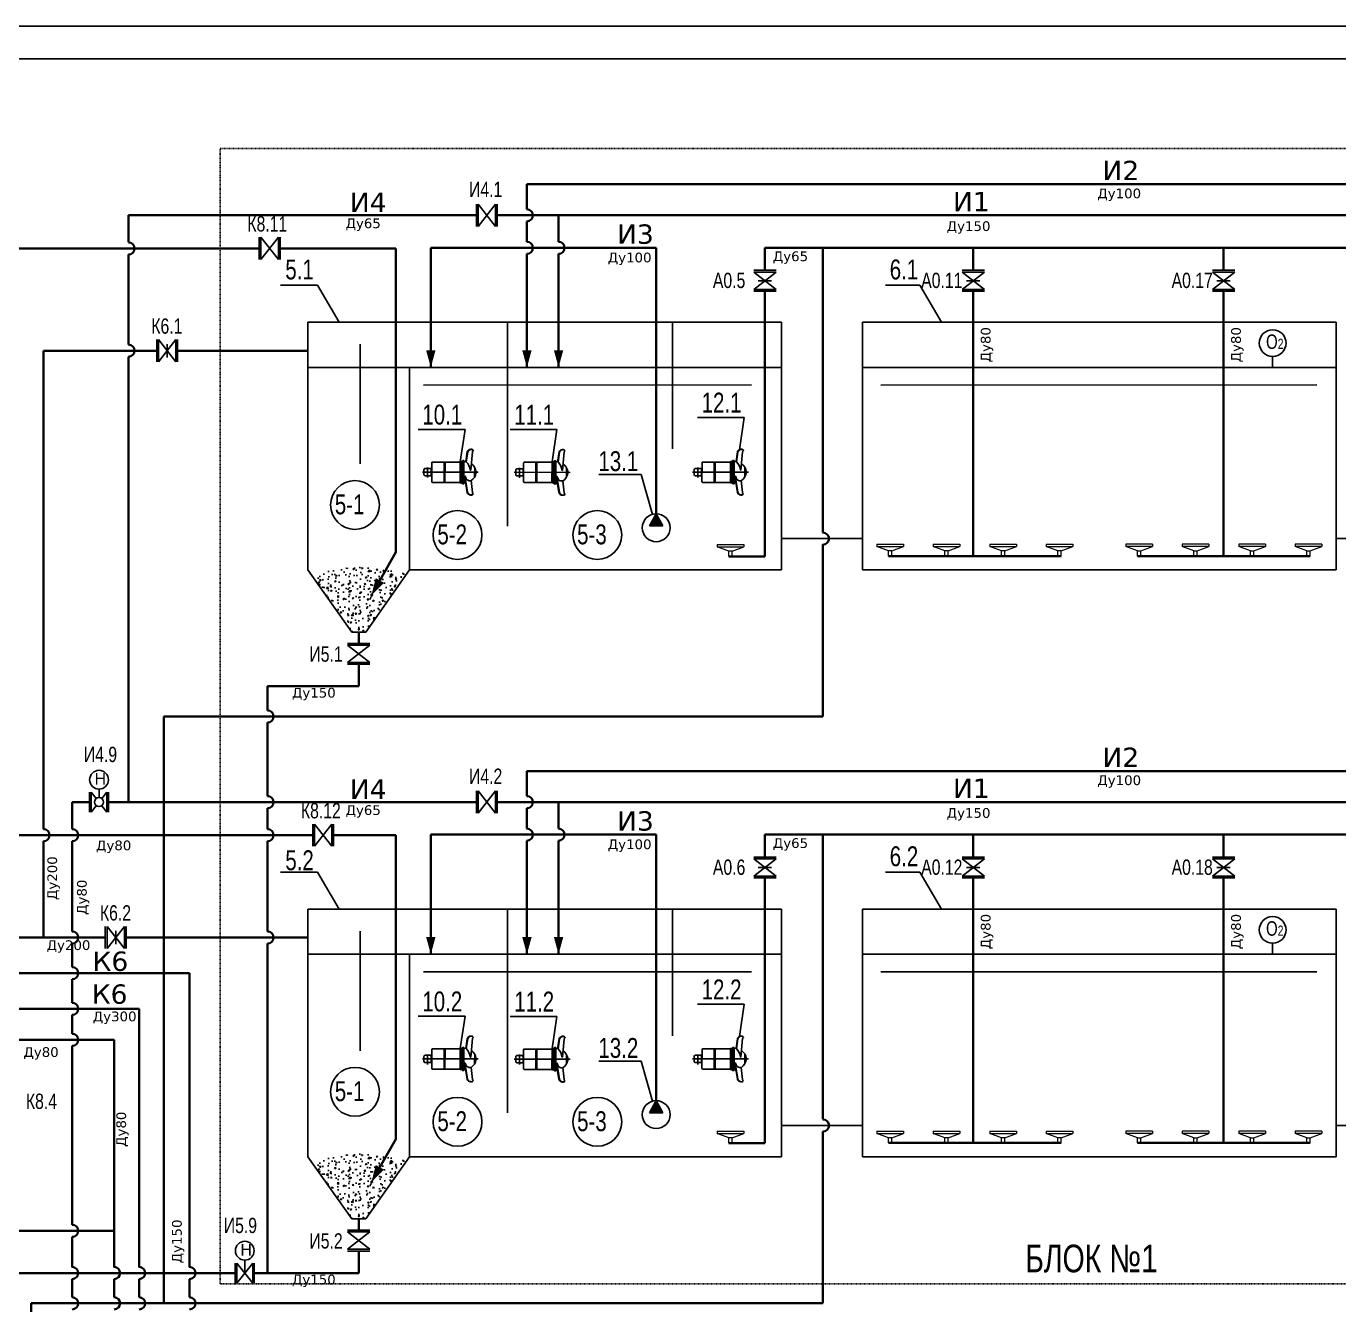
# Model space of a CAD drawing. Extents: x 431547 to 432141, y 118589 to 119430.
# Drawn here: x 431773.2 to 431975.7, y 119232.6 to 119429.9 of the extents above; entities that cross this region are included whole.
import ezdxf

# ---------------------------------------------------------------- set-up
doc = ezdxf.new("R2010")
doc.units = 0
doc.header["$LTSCALE"] = 300
doc.header["$MEASUREMENT"] = 0
for name, pattern in [('ACAD_ISO10W100', [18.5, 12, -3, 0.5, -3]), ('DASHED2', [9.525, 6.35, -3.175]), ('HIDDEN2', [4.7625, 3.175, -1.5875])]:
    doc.linetypes.add(name, pattern=pattern)
for name, color, linetype in [('1', 7, 'CONTINUOUS'), ('Обозначение задвижек', 7, 'CONTINUOUS'), ('Слой1', 7, 'CONTINUOUS')]:
    doc.layers.add(name, color=color, linetype=linetype)
for name, color, linetype, lineweight, true_color in [('А0', 7, 'CONTINUOUS', 40, 0x00befa), ('И1', 7, 'CONTINUOUS', 40, 0xfa8200), ('И2', 7, 'CONTINUOUS', 40, 0xc86400), ('И3', 7, 'CONTINUOUS', 40, 0xaa5000), ('И4', 7, 'CONTINUOUS', 40, 0x783c00), ('И5', 7, 'CONTINUOUS', 40, 0x5a3200), ('К6', 7, 'CONTINUOUS', 40, 0x501400), ('К8', 7, 'CONTINUOUS', 40, 0x008282)]:
    doc.layers.add(name, color=color, linetype=linetype, lineweight=lineweight, true_color=true_color)
doc.layers.add('воздух', color=140, linetype='CONTINUOUS', lineweight=15)
doc.layers.add('Запорная арматура', color=200, linetype='CONTINUOUS', lineweight=20)
doc.styles.add('MONARCH', font='monarch', dxfattribs={"width": 0.77})

# ---------------------------------------------------------------- blocks, each defined once
blk = doc.blocks.new('_мешалка')
at = {"layer": '1', "color": 124}
for p, q in [((10, 107), (-200, -1028)), ((101, -19), (-101, 19)), ((-336, -623), (-232, -60)), ((-214, -49), (-25, -84)), ((-92, -34), (-99, -70)), ((-28, -83), (168, -119)), ((55, -61), (48, -97)), ((76, -699), (180, -136)), ((133, -391), (-279, -315)), ((137, -371), (-276, -295)), ((-639, -804), (-637, -789)), ((-367, -735), (-569, -728)), ((-367, -745), (-568, -738)), ((-146, -736), (-382, -692)), ((-365, -674), (81, -756)), ((-351, -651), (-355, -653)), ((-351, -651), (79, -730)), ((77, -730), (-351, -651)), ((82, -700), (-345, -621)), ((-146, -736), (91, -780)), ((-142, -715), (81, -756)), ((-68, -763), (-72, -772)), ((-72, -772), (248, -889)), ((-68, -763), (252, -879)), ((76, -729), (80, -733)), ((84, -703), (79, -730)), ((84, -703), (79, -730)), ((84, -703), (82, -700)), ((-609, -835), (-620, -842)), ((-594, -832), (-210, -867)), ((-280, -938), (-94, -972)), ((-210, -867), (-209, -859)), ((-173, -986), (-210, -979)), ((238, -986), (-1, -915)), ((252, -994), (260, -1005)), ((291, -976), (294, -961))]:
    blk.add_line(p, q, dxfattribs=at)
at = {"layer": '1', "color": 124, "linetype": 'Continuous'}
for p, q in [((-99, -70), (-99, -70)), ((-353, -648), (-348, -623)), ((-353, -648), (-348, -623)), ((-351, -651), (-353, -648)), ((-351, -651), (-353, -648)), ((-345, -621), (-348, -623))]:
    blk.add_line(p, q, dxfattribs=at)
at = {"layer": '1', "color": 124}
blk.add_lwpolyline([(-74, 64), (-92, -34, 0.414214), (-72, -63), (26, -81, 0.414214), (55, -61), (73, 37, 0.414214), (53, 66), (-45, 84, 0.414214)], format="xyb", close=True, dxfattribs=at)
at = {"layer": '1', "color": 124, "linetype": 'Continuous'}
for centre, start, end in [((-218, -63), 77.1017, 167.0397), ((165, -134), 352.0399, 79.5398)]:
    blk.add_arc(centre, 15, start, end, dxfattribs=at)
at = {"layer": '1', "color": 124}
for centre, radius, start, end in [((-600, -811), 40, 169.5398, 229.2486), ((-563, -803), 75, 94.5398, 169.5398), ((-562, -813), 75, 94.5398, 194.5407), ((-347, -688), 35.7, 103.1562, 187.8291), ((43, -718), 411, 176.7694, 183.6906), ((43, -718), 411, 173.7885, 176.7694), ((-108, -554), 322, 216.374, 251.6398), ((-316, -652), 411, 337.2951, 342.3102), ((-316, -652), 411, 342.3102, 345.2911), ((60, -763), 35.5, 331.1876, 55.9107), ((-623, -838), 5, 229.2486, 300.367), ((-596, -857), 25, 83.5136, 120.367), ((-144, -774), 215, 201.9683, 252.2211), ((-166, -757), 229, 268.2939, 315.9686), ((232, -1010), 25, 38.7126, 75.566), ((216, -956), 75, 324.5389, 64.5398), ((220, -947), 75, 349.5398, 64.5398), ((264, -1002), 5, 218.7126, 289.831), ((252, -969), 40, 289.831, 349.5398)]:
    blk.add_arc(centre, radius, start, end, dxfattribs=at)
blk.add_open_spline([(-72, -772), (-61, -782), (-38, -799), (-9, -815), (5, -845), (9, -874), (6, -899), (1, -911), (-1, -916)], degree=3, knots=[0, 0, 0, 0, 18.339493, 33.175611, 44.600606, 57.620778, 67.720748, 74.27857, 74.27857, 74.27857, 74.27857], dxfattribs=at)

msp = doc.modelspace()

# ---------------------------------------------------------------- hatches: boundary and pattern name
at = {"layer": '1', "ltscale": 0.3}
h = msp.add_hatch(color=1, dxfattribs=at)
h.dxf.hatch_style = 1
h.paths.add_polyline_path([(431870.42, 119354.61), (431871.47, 119352.75), (431869.38, 119352.75)])
at = {"layer": '1', "ltscale": 0.4}
h = msp.add_hatch(dxfattribs=at)
h.set_pattern_fill('AR-CONC', color=256, scale=0.319905)
h.set_pattern_definition([(50, (428127.8384, 119721.6945), (2.2945517, -0.2007473), [0.2399288, -2.6392168]), (355, (428127.8384, 119721.6945), (-0.4438725, 2.4063007), [0.191943, -2.1113734]), (100.451444, (428128.0297, 119721.6778), (1.8506791, 2.2055535), [0.2039081, -2.2429891]), (46.1842, (428127.8384, 119722.3344), (3.414159, -0.5295046), [0.3598932, -3.9588252]), (96.63564, (428128.123, 119722.2902), (2.990031, 3.1162548), [0.3058623, -3.3644856]), (351.18416, (428127.8384, 119722.3344), (2.990031, 3.1162547), [0.2879146, -3.16706]), (21, (428128.1584, 119722.1744), (1.9095359, -1.2879982), [0.2399288, -2.6392168]), (326, (428128.1584, 119722.1744), (0.778378, 2.3197917), [0.191943, -2.1113734]), (71.451445, (428128.3175, 119722.067), (2.687914, 1.0317935), [0.2039081, -2.2429891]), (37.5, (428127.83845, 119721.69454), (0.0389, 1.0649443), [0, -2.08578103, 0, -2.14336394, 0, -2.11937106]), (7.5, (428127.8384, 119721.6945), (0.84157278, 1.26174305), [0, -1.22203735, 0, -2.03779527, 0, -0.8077603]), (327.5, (428127.1251, 119721.69454), (1.70772502, -0.07215418), [0, -0.79976266, 0, -2.4952595, 0, -3.31101743]), (317.5, (428126.8052, 119721.6945), (1.8656421, 0.3202409), [0, -1.03969146, 0, -1.65710824, 0, -2.35130223])])
edge = h.paths.add_edge_path()
edge.add_spline(control_points=[(431828.69, 119345.91), (431827.56, 119346.11), (431823.83, 119346.59), (431819.71, 119346.13), (431817.69, 119344.56)], knot_values=[154.681496, 154.681496, 154.681496, 154.681496, 316.579474, 679.425503, 679.425503, 679.425503, 679.425503], degree=3, periodic=0)
edge.add_line((431817.69, 119344.56), (431823.45, 119336.38))
edge.add_line((431823.45, 119336.38), (431825.63, 119336.38))
edge.add_line((431825.63, 119336.38), (431831.89, 119345.27))
edge.add_spline(control_points=[(431831.89, 119345.27), (431830.83, 119345.5), (431829.77, 119345.73), (431828.69, 119345.91)], knot_values=[0, 0, 0, 0, 154.681496, 154.681496, 154.681496, 154.681496], degree=3, periodic=0)
at = {"layer": '1', "ltscale": 0.3}
h = msp.add_hatch(color=1, dxfattribs=at)
h.dxf.hatch_style = 1
h.paths.add_polyline_path([(431870.42, 119264.06), (431871.47, 119262.2), (431869.38, 119262.2)])
at = {"layer": '1', "ltscale": 0.4}
h = msp.add_hatch(dxfattribs=at)
h.set_pattern_fill('AR-CONC', color=256, scale=0.319905)
h.set_pattern_definition([(50, (428127.8384, 119631.1451), (2.2945517, -0.2007473), [0.2399288, -2.6392168]), (355, (428127.8384, 119631.145), (-0.4438725, 2.4063007), [0.191943, -2.1113734]), (100.451444, (428128.0297, 119631.1284), (1.8506791, 2.2055535), [0.2039081, -2.2429891]), (46.1842, (428127.8384, 119631.785), (3.414159, -0.5295046), [0.3598932, -3.9588252]), (96.63564, (428128.123, 119631.7408), (2.990031, 3.1162548), [0.3058623, -3.3644856]), (351.18416, (428127.8384, 119631.785), (2.990031, 3.1162547), [0.2879146, -3.16706]), (21, (428128.1584, 119631.625), (1.9095359, -1.2879982), [0.2399288, -2.6392168]), (326, (428128.1584, 119631.625), (0.778378, 2.3197917), [0.191943, -2.1113734]), (71.451445, (428128.3175, 119631.5176), (2.687914, 1.0317935), [0.2039081, -2.2429891]), (37.5, (428127.83845, 119631.1451), (0.0389, 1.0649443), [0, -2.08578103, 0, -2.14336394, 0, -2.11937106]), (7.5, (428127.8384, 119631.1451), (0.84157278, 1.26174305), [0, -1.22203735, 0, -2.03779527, 0, -0.8077603]), (327.5, (428127.1251, 119631.1451), (1.70772502, -0.07215418), [0, -0.79976266, 0, -2.4952595, 0, -3.31101743]), (317.5, (428126.8052, 119631.1451), (1.8656421, 0.3202409), [0, -1.03969146, 0, -1.65710824, 0, -2.35130223])])
edge = h.paths.add_edge_path()
edge.add_spline(control_points=[(431828.69, 119255.36), (431827.56, 119255.56), (431823.83, 119256.04), (431819.71, 119255.58), (431817.69, 119254.01)], knot_values=[154.681496, 154.681496, 154.681496, 154.681496, 316.579474, 679.425503, 679.425503, 679.425503, 679.425503], degree=3, periodic=0)
edge.add_line((431817.69, 119254.01), (431823.45, 119245.84))
edge.add_line((431823.45, 119245.84), (431825.63, 119245.84))
edge.add_line((431825.63, 119245.84), (431831.89, 119254.72))
edge.add_spline(control_points=[(431831.89, 119254.72), (431830.83, 119254.95), (431829.77, 119255.18), (431828.69, 119255.36)], knot_values=[0, 0, 0, 0, 154.681496, 154.681496, 154.681496, 154.681496], degree=3, periodic=0)

# ---------------------------------------------------------------- linework, layer by layer
at = {"layer": '1'}
for p, q in [((431842.7, 119402.4), (431842.7, 119398.97)), ((431842.97, 119398.97), (431842.97, 119402.4)), ((431842.97, 119402.4), (431845.66, 119398.97)), ((431845.66, 119402.4), (431842.97, 119398.97)), ((431845.66, 119398.97), (431845.66, 119402.4)), ((431845.92, 119402.4), (431845.92, 119398.97)), ((431809.19, 119397.29), (431809.19, 119393.86)), ((431809.46, 119393.86), (431809.46, 119397.29)), ((431809.46, 119397.29), (431812.15, 119393.86)), ((431812.15, 119397.29), (431809.46, 119393.86)), ((431812.15, 119393.86), (431812.15, 119397.29)), ((431812.41, 119397.29), (431812.41, 119393.86)), ((431888.93, 119392.2), (431885.5, 119392.2)), ((431885.5, 119391.93), (431888.93, 119391.93)), ((431888.93, 119391.93), (431885.5, 119389.25)), ((431888.93, 119389.25), (431885.5, 119391.93)), ((431888.24, 119390.59), (431886.18, 119390.59)), ((431888.24, 119390.59), (431886.19, 119390.59)), ((431921.07, 119392.2), (431917.64, 119392.2)), ((431917.64, 119391.93), (431921.07, 119391.93)), ((431921.07, 119391.93), (431917.64, 119389.25)), ((431921.07, 119389.25), (431917.64, 119391.93)), ((431920.38, 119390.59), (431918.32, 119390.59)), ((431920.38, 119390.59), (431918.33, 119390.59)), ((431959.69, 119392.2), (431956.27, 119392.2)), ((431956.27, 119391.93), (431959.69, 119391.93)), ((431959.69, 119391.93), (431956.27, 119389.25)), ((431959.69, 119389.25), (431956.27, 119391.93)), ((431959.01, 119390.59), (431956.94, 119390.59)), ((431959.01, 119390.59), (431956.95, 119390.59)), ((431885.5, 119389.25), (431888.93, 119389.25)), ((431888.93, 119388.98), (431885.5, 119388.98)), ((431917.64, 119389.25), (431921.07, 119389.25)), ((431921.07, 119388.98), (431917.64, 119388.98)), ((431956.27, 119389.25), (431959.69, 119389.25)), ((431959.69, 119388.98), (431956.27, 119388.98)), ((431793.37, 119381.51), (431793.37, 119378.08)), ((431793.64, 119378.08), (431793.64, 119381.51)), ((431793.64, 119381.51), (431796.33, 119378.08)), ((431796.33, 119381.51), (431793.64, 119378.08)), ((431794.98, 119380.82), (431794.98, 119378.77)), ((431794.98, 119380.82), (431794.98, 119378.76)), ((431796.33, 119378.08), (431796.33, 119381.51)), ((431796.59, 119381.51), (431796.59, 119378.08)), ((431826.25, 119334.62), (431822.82, 119334.62)), ((431822.82, 119334.35), (431826.25, 119334.35)), ((431826.25, 119334.35), (431822.82, 119331.67)), ((431826.25, 119331.67), (431822.82, 119334.35)), ((431822.82, 119331.67), (431826.25, 119331.67)), ((431826.25, 119331.4), (431822.82, 119331.4)), ((431783, 119311.69), (431783, 119308.58)), ((431783.25, 119308.58), (431783.25, 119311.69)), ((431783.25, 119311.69), (431784.04, 119310.68)), ((431785.69, 119311.69), (431784.9, 119310.68)), ((431785.69, 119308.58), (431785.69, 119311.69)), ((431785.93, 119311.69), (431785.93, 119308.58)), ((431842.7, 119311.85), (431842.7, 119308.43)), ((431842.97, 119308.43), (431842.97, 119311.85)), ((431842.97, 119311.85), (431845.66, 119308.43)), ((431845.66, 119311.85), (431842.97, 119308.43)), ((431845.66, 119308.43), (431845.66, 119311.85)), ((431845.92, 119311.85), (431845.92, 119308.43)), ((431784.04, 119309.58), (431783.25, 119308.58)), ((431784.9, 119309.58), (431785.69, 119308.58)), ((431817.45, 119306.74), (431817.45, 119303.31)), ((431817.72, 119303.31), (431817.72, 119306.74)), ((431817.72, 119306.74), (431820.41, 119303.31)), ((431820.41, 119306.74), (431817.72, 119303.31)), ((431820.41, 119303.31), (431820.41, 119306.74)), ((431820.67, 119306.74), (431820.67, 119303.31)), ((431888.93, 119301.65), (431885.5, 119301.65)), ((431921.07, 119301.65), (431917.64, 119301.65)), ((431959.69, 119301.65), (431956.27, 119301.65)), ((431885.5, 119301.38), (431888.93, 119301.38)), ((431888.93, 119301.38), (431885.5, 119298.7)), ((431888.93, 119298.7), (431885.5, 119301.38)), ((431888.24, 119300.04), (431886.18, 119300.04)), ((431888.24, 119300.04), (431886.19, 119300.04)), ((431917.64, 119301.38), (431921.07, 119301.38)), ((431921.07, 119301.38), (431917.64, 119298.7)), ((431921.07, 119298.7), (431917.64, 119301.38)), ((431920.38, 119300.04), (431918.32, 119300.04)), ((431920.38, 119300.04), (431918.33, 119300.04)), ((431956.27, 119301.38), (431959.69, 119301.38)), ((431959.69, 119301.38), (431956.27, 119298.7)), ((431959.69, 119298.7), (431956.27, 119301.38)), ((431959.01, 119300.04), (431956.94, 119300.04)), ((431959.01, 119300.04), (431956.95, 119300.04)), ((431885.5, 119298.7), (431888.93, 119298.7)), ((431888.93, 119298.43), (431885.5, 119298.43)), ((431917.64, 119298.7), (431921.07, 119298.7)), ((431921.07, 119298.43), (431917.64, 119298.43)), ((431956.27, 119298.7), (431959.69, 119298.7)), ((431959.69, 119298.43), (431956.27, 119298.43)), ((431785.44, 119290.95), (431785.44, 119287.53)), ((431785.71, 119287.53), (431785.71, 119290.95)), ((431785.71, 119290.95), (431788.39, 119287.53)), ((431788.39, 119290.95), (431785.71, 119287.53)), ((431787.05, 119290.27), (431787.05, 119288.21)), ((431787.05, 119290.27), (431787.05, 119288.2)), ((431788.39, 119287.53), (431788.39, 119290.95)), ((431788.66, 119290.95), (431788.66, 119287.53)), ((431826.25, 119244.07), (431822.82, 119244.07)), ((431822.82, 119243.8), (431826.25, 119243.8)), ((431826.25, 119243.8), (431822.82, 119241.12)), ((431826.25, 119241.12), (431822.82, 119243.8)), ((431822.82, 119241.12), (431826.25, 119241.12)), ((431826.25, 119240.85), (431822.82, 119240.85)), ((431805.5, 119239.01), (431805.5, 119235.9)), ((431805.74, 119235.9), (431805.74, 119239.01)), ((431805.74, 119239.01), (431808.18, 119235.9)), ((431808.18, 119239.01), (431805.74, 119235.9)), ((431808.18, 119235.9), (431808.18, 119239.01)), ((431808.43, 119239.01), (431808.43, 119235.9))]:
    msp.add_line(p, q, dxfattribs=at)
at = {"layer": '1', "ltscale": 0.4}
for p, q in [((431812.45, 119389.89), (431818.18, 119389.89)), ((431818.18, 119389.89), (431821.53, 119384.17)), ((431905.8, 119389.89), (431911.11, 119389.89)), ((431911.11, 119389.89), (431914.46, 119384.17)), ((431816.69, 119345.96), (431816.69, 119384.17)), ((431816.69, 119384.17), (431889.77, 119384.17)), ((431847.5, 119384.17), (431847.5, 119352.71)), ((431872.94, 119384.17), (431872.94, 119364.64)), ((431889.77, 119384.17), (431889.77, 119345.96)), ((431902.26, 119345.96), (431902.26, 119384.17)), ((431902.26, 119384.17), (431975.34, 119384.17)), ((431975.34, 119384.17), (431975.34, 119345.96)), ((431824.75, 119380.78), (431824.75, 119362.32)), ((431832.38, 119345.96), (431832.38, 119377.2)), ((431816.69, 119345.96), (431823.45, 119336.38)), ((431832.38, 119345.96), (431825.63, 119336.38)), ((431889.77, 119345.96), (431832.38, 119345.96)), ((431975.34, 119345.96), (431902.26, 119345.96)), ((431823.45, 119336.38), (431825.63, 119336.38)), ((431812.45, 119299.34), (431818.18, 119299.34)), ((431818.18, 119299.34), (431821.53, 119293.62)), ((431905.8, 119299.34), (431911.11, 119299.34)), ((431911.11, 119299.34), (431914.46, 119293.62)), ((431816.69, 119255.41), (431816.69, 119293.62)), ((431816.69, 119293.62), (431889.77, 119293.62)), ((431847.5, 119293.62), (431847.5, 119262.16)), ((431872.94, 119293.62), (431872.94, 119274.09)), ((431889.77, 119293.62), (431889.77, 119255.41)), ((431902.26, 119255.41), (431902.26, 119293.62)), ((431902.26, 119293.62), (431975.34, 119293.62)), ((431975.34, 119293.62), (431975.34, 119255.41)), ((431824.75, 119290.23), (431824.75, 119271.77)), ((431832.38, 119255.41), (431832.38, 119286.65)), ((431816.69, 119255.41), (431823.45, 119245.84)), ((431832.38, 119255.41), (431825.63, 119245.84)), ((431889.77, 119255.41), (431832.38, 119255.41)), ((431975.34, 119255.41), (431902.26, 119255.41)), ((431823.45, 119245.84), (431825.63, 119245.84))]:
    msp.add_line(p, q, dxfattribs=at)
at = {"layer": '1', "color": 4, "ltscale": 0.4}
for p, q in [((431816.69, 119377.2), (431889.77, 119377.2)), ((431902.26, 119377.2), (431975.34, 119377.2)), ((431816.69, 119286.65), (431889.77, 119286.65)), ((431902.26, 119286.65), (431975.34, 119286.65))]:
    msp.add_line(p, q, dxfattribs=at)
at = {"layer": '1', "color": 4, "linetype": 'HIDDEN2', "ltscale": 0.25}
for p, q in [((431834.54, 119374.49), (431885.12, 119374.5)), ((431905.1, 119374.49), (431972.35, 119374.5)), ((431834.54, 119283.94), (431885.12, 119283.95)), ((431905.1, 119283.94), (431972.35, 119283.95))]:
    msp.add_line(p, q, dxfattribs=at)
at = {"layer": '1', "color": 1, "ltscale": 0.166667}
for p, q in [((431876.81, 119369.48), (431884.02, 119369.48)), ((431833.73, 119367.63), (431840.94, 119367.63)), ((431847.9, 119367.61), (431855.11, 119367.61)), ((431876.81, 119278.93), (431884.02, 119278.93)), ((431833.73, 119277.08), (431840.94, 119277.08)), ((431847.9, 119277.06), (431855.11, 119277.06))]:
    msp.add_line(p, q, dxfattribs=at)
at = {"layer": '1', "color": 1, "ltscale": 0.4}
for p, q in [((431884.02, 119369.48), (431883.27, 119364.51)), ((431840.94, 119367.63), (431840.19, 119362.66)), ((431855.11, 119367.61), (431854.36, 119362.64)), ((431861.58, 119360.7), (431868.11, 119360.7)), ((431868.11, 119360.7), (431869.86, 119354.53)), ((431884.02, 119278.93), (431883.27, 119273.96)), ((431840.94, 119277.08), (431840.19, 119272.11)), ((431855.11, 119277.06), (431854.36, 119272.09)), ((431861.58, 119270.15), (431868.11, 119270.15)), ((431868.11, 119270.15), (431869.86, 119263.98))]:
    msp.add_line(p, q, dxfattribs=at)
at = {"layer": '1', "color": 1}
for p, q in [((431870.42, 119354.61), (431869.38, 119352.75)), ((431870.42, 119354.61), (431871.47, 119352.75)), ((431870.42, 119264.06), (431869.38, 119262.2)), ((431870.42, 119264.06), (431871.47, 119262.2))]:
    msp.add_line(p, q, dxfattribs=at)
at = {"layer": '1', "color": 1, "ltscale": 0.3}
for p, q in [((431871.47, 119352.75), (431869.38, 119352.75)), ((431871.47, 119262.2), (431869.38, 119262.2))]:
    msp.add_line(p, q, dxfattribs=at)
at = {"layer": '1', "color": 22, "ltscale": 0.4}
for p, q in [((431889.77, 119350.79), (431902.26, 119350.79)), ((431975.34, 119350.79), (431987.83, 119350.79)), ((431889.77, 119260.24), (431902.26, 119260.24)), ((431975.34, 119260.24), (431987.83, 119260.24))]:
    msp.add_line(p, q, dxfattribs=at)
at = {"layer": '1', "ltscale": 0.4}
for points in [[(431547.12, 119429.85), (432141.12, 119429.85), (432141.12, 118588.85), (431547.12, 118588.85)], [(432136.12, 118593.85), (431567.12, 118593.85), (431567.12, 119424.85), (432136.12, 119424.85)]]:
    msp.add_lwpolyline(points, close=True, dxfattribs=at)
at = {"layer": '1', "linetype": 'ACAD_ISO10W100'}
msp.add_lwpolyline([(431803.16, 119410.98), (432062.6, 119410.98), (432062.6, 119235.79), (431803.16, 119235.79)], close=True, dxfattribs=at).dxf.unprotected_set("ltscale", 0)
at = {"layer": '1', "ltscale": 0.4}
for centre in [(431823.96, 119355.98), (431839.78, 119351.35), (431861.35, 119351.35), (431823.96, 119265.43), (431839.78, 119260.8), (431861.35, 119260.8)]:
    msp.add_circle(centre, 3.77, dxfattribs=at)
at = {"layer": '1', "color": 1}
for centre in [(431870.43, 119352.46), (431870.43, 119261.91)]:
    msp.add_circle(centre, 2.15, dxfattribs=at)
at = {"layer": '1', "ltscale": 0.5}
for centre in [(431784.47, 119313.59), (431806.96, 119240.91)]:
    msp.add_circle(centre, 1.45, dxfattribs=at)
at = {"layer": 'А0', "ltscale": 0.4}
for p, q in [((431887.21, 119392.2), (431887.21, 119395.67)), ((431887.21, 119395.67), (432059.14, 119395.67)), ((431896.16, 119395.67), (431896.16, 119351.73)), ((431919.36, 119392.2), (431919.36, 119395.67)), ((431957.98, 119392.2), (431957.98, 119395.67)), ((431887.21, 119388.98), (431887.21, 119348.04)), ((431919.36, 119388.98), (431919.36, 119348.08)), ((431957.98, 119388.98), (431957.98, 119348.08)), ((431887.21, 119348.04), (431881.63, 119348.04)), ((431896.16, 119349.86), (431896.16, 119323.34)), ((431932.92, 119348.08), (431906.26, 119348.08)), ((431971.34, 119348.08), (431944.68, 119348.08)), ((431896.16, 119323.34), (431794.47, 119323.34)), ((431794.47, 119323.34), (431794.47, 119232.79)), ((431887.21, 119301.65), (431887.21, 119305.12)), ((431887.21, 119305.12), (432059.14, 119305.12)), ((431896.16, 119305.12), (431896.16, 119261.18)), ((431919.36, 119301.65), (431919.36, 119305.12)), ((431957.98, 119301.65), (431957.98, 119305.12)), ((431887.21, 119298.43), (431887.21, 119257.49)), ((431919.36, 119298.43), (431919.36, 119257.53)), ((431957.98, 119298.43), (431957.98, 119257.53)), ((431896.16, 119259.31), (431896.16, 119232.79)), ((431887.21, 119257.49), (431881.63, 119257.49)), ((431932.92, 119257.53), (431906.26, 119257.53)), ((431971.34, 119257.53), (431944.68, 119257.53)), ((431896.16, 119232.79), (431773.99, 119232.79)), ((431773.99, 119232.79), (431773.99, 119169.47))]:
    msp.add_line(p, q, dxfattribs=at)
for centre in [(431896.16, 119350.79), (431896.16, 119260.24)]:
    msp.add_arc(centre, 0.935, 270, 90, dxfattribs=at)
at = {"layer": 'воздух', "color": 1, "ltscale": 0.4}
for p, q in [((431879.83, 119349.88), (431883.95, 119349.88)), ((431879.83, 119349.88), (431879.83, 119349.52)), ((431881.63, 119348.86), (431879.83, 119349.52)), ((431879.83, 119349.52), (431883.95, 119349.52)), ((431881.63, 119348.04), (431881.63, 119348.86)), ((431882.15, 119348.86), (431881.63, 119348.86)), ((431882.15, 119348.86), (431883.95, 119349.52)), ((431882.15, 119348.04), (431882.15, 119348.86)), ((431883.95, 119349.88), (431883.95, 119349.52)), ((431904.46, 119349.92), (431908.59, 119349.92)), ((431904.46, 119349.92), (431904.46, 119349.55)), ((431906.26, 119348.89), (431904.46, 119349.55)), ((431904.46, 119349.55), (431908.59, 119349.55)), ((431906.26, 119348.08), (431906.26, 119348.89)), ((431906.78, 119348.89), (431906.26, 119348.89)), ((431906.78, 119348.89), (431908.59, 119349.55)), ((431906.78, 119348.08), (431906.78, 119348.89)), ((431908.59, 119349.92), (431908.59, 119349.55)), ((431913.17, 119349.92), (431917.3, 119349.92)), ((431913.17, 119349.92), (431913.17, 119349.55)), ((431914.97, 119348.89), (431913.17, 119349.55)), ((431913.17, 119349.55), (431917.3, 119349.55)), ((431914.97, 119348.08), (431914.97, 119348.89)), ((431915.5, 119348.89), (431914.97, 119348.89)), ((431915.5, 119348.89), (431917.3, 119349.55)), ((431915.5, 119348.08), (431915.5, 119348.89)), ((431917.3, 119349.92), (431917.3, 119349.55)), ((431921.89, 119349.92), (431926.01, 119349.92)), ((431921.89, 119349.92), (431921.89, 119349.55)), ((431923.69, 119348.89), (431921.89, 119349.55)), ((431921.89, 119349.55), (431926.01, 119349.55)), ((431923.69, 119348.08), (431923.69, 119348.89)), ((431924.21, 119348.89), (431923.69, 119348.89)), ((431924.21, 119348.89), (431926.01, 119349.55)), ((431924.21, 119348.08), (431924.21, 119348.89)), ((431926.01, 119349.92), (431926.01, 119349.55)), ((431930.6, 119349.92), (431934.72, 119349.92)), ((431930.6, 119349.92), (431930.6, 119349.55)), ((431932.4, 119348.89), (431930.6, 119349.55)), ((431930.6, 119349.55), (431934.72, 119349.55)), ((431932.4, 119348.08), (431932.4, 119348.89)), ((431932.92, 119348.89), (431932.4, 119348.89)), ((431932.92, 119348.89), (431934.72, 119349.55)), ((431932.92, 119348.08), (431932.92, 119348.89)), ((431934.72, 119349.92), (431934.72, 119349.55)), ((431947, 119349.92), (431942.88, 119349.92)), ((431942.88, 119349.92), (431942.88, 119349.55)), ((431944.68, 119348.89), (431942.88, 119349.55)), ((431947, 119349.55), (431942.88, 119349.55)), ((431944.68, 119348.08), (431944.68, 119348.89)), ((431944.68, 119348.89), (431945.2, 119348.89)), ((431945.2, 119348.89), (431947, 119349.55)), ((431945.2, 119348.08), (431945.2, 119348.89)), ((431947, 119349.92), (431947, 119349.55)), ((431955.71, 119349.92), (431951.59, 119349.92)), ((431951.59, 119349.92), (431951.59, 119349.55)), ((431953.39, 119348.89), (431951.59, 119349.55)), ((431955.71, 119349.55), (431951.59, 119349.55)), ((431953.39, 119348.08), (431953.39, 119348.89)), ((431953.39, 119348.89), (431953.91, 119348.89)), ((431953.91, 119348.89), (431955.71, 119349.55)), ((431953.91, 119348.08), (431953.91, 119348.89)), ((431955.71, 119349.92), (431955.71, 119349.55)), ((431964.43, 119349.92), (431960.3, 119349.92)), ((431960.3, 119349.92), (431960.3, 119349.55)), ((431962.1, 119348.89), (431960.3, 119349.55)), ((431964.43, 119349.55), (431960.3, 119349.55)), ((431962.1, 119348.08), (431962.1, 119348.89)), ((431962.1, 119348.89), (431962.62, 119348.89)), ((431962.62, 119348.89), (431964.43, 119349.55)), ((431962.62, 119348.08), (431962.62, 119348.89)), ((431964.43, 119349.92), (431964.43, 119349.55)), ((431973.14, 119349.92), (431969.01, 119349.92)), ((431969.01, 119349.92), (431969.01, 119349.55)), ((431970.81, 119348.89), (431969.01, 119349.55)), ((431973.14, 119349.55), (431969.01, 119349.55)), ((431970.81, 119348.08), (431970.81, 119348.89)), ((431970.81, 119348.89), (431971.34, 119348.89)), ((431971.34, 119348.89), (431973.14, 119349.55)), ((431971.34, 119348.08), (431971.34, 119348.89)), ((431973.14, 119349.92), (431973.14, 119349.55)), ((431879.83, 119259.33), (431883.95, 119259.33)), ((431879.83, 119259.33), (431879.83, 119258.97)), ((431881.63, 119258.31), (431879.83, 119258.97)), ((431879.83, 119258.97), (431883.95, 119258.97)), ((431882.15, 119258.31), (431883.95, 119258.97)), ((431883.95, 119259.33), (431883.95, 119258.97)), ((431904.46, 119259.37), (431908.59, 119259.37)), ((431904.46, 119259.37), (431904.46, 119259)), ((431906.26, 119258.34), (431904.46, 119259)), ((431904.46, 119259), (431908.59, 119259)), ((431906.78, 119258.34), (431908.59, 119259)), ((431908.59, 119259.37), (431908.59, 119259)), ((431913.17, 119259.37), (431917.3, 119259.37)), ((431913.17, 119259.37), (431913.17, 119259)), ((431914.97, 119258.34), (431913.17, 119259)), ((431913.17, 119259), (431917.3, 119259)), ((431915.5, 119258.34), (431917.3, 119259)), ((431917.3, 119259.37), (431917.3, 119259)), ((431921.89, 119259.37), (431926.01, 119259.37)), ((431921.89, 119259.37), (431921.89, 119259)), ((431923.69, 119258.34), (431921.89, 119259)), ((431921.89, 119259), (431926.01, 119259)), ((431924.21, 119258.34), (431926.01, 119259)), ((431926.01, 119259.37), (431926.01, 119259)), ((431930.6, 119259.37), (431934.72, 119259.37)), ((431930.6, 119259.37), (431930.6, 119259)), ((431932.4, 119258.34), (431930.6, 119259)), ((431930.6, 119259), (431934.72, 119259)), ((431932.92, 119258.34), (431934.72, 119259)), ((431934.72, 119259.37), (431934.72, 119259)), ((431947, 119259.37), (431942.88, 119259.37)), ((431942.88, 119259.37), (431942.88, 119259)), ((431944.68, 119258.34), (431942.88, 119259)), ((431947, 119259), (431942.88, 119259)), ((431945.2, 119258.34), (431947, 119259)), ((431947, 119259.37), (431947, 119259)), ((431955.71, 119259.37), (431951.59, 119259.37)), ((431951.59, 119259.37), (431951.59, 119259)), ((431953.39, 119258.34), (431951.59, 119259)), ((431955.71, 119259), (431951.59, 119259)), ((431953.91, 119258.34), (431955.71, 119259)), ((431955.71, 119259.37), (431955.71, 119259)), ((431964.43, 119259.37), (431960.3, 119259.37)), ((431960.3, 119259.37), (431960.3, 119259)), ((431962.1, 119258.34), (431960.3, 119259)), ((431964.43, 119259), (431960.3, 119259)), ((431962.62, 119258.34), (431964.43, 119259)), ((431964.43, 119259.37), (431964.43, 119259)), ((431973.14, 119259.37), (431969.01, 119259.37)), ((431969.01, 119259.37), (431969.01, 119259)), ((431970.81, 119258.34), (431969.01, 119259)), ((431973.14, 119259), (431969.01, 119259)), ((431971.34, 119258.34), (431973.14, 119259)), ((431973.14, 119259.37), (431973.14, 119259)), ((431881.63, 119257.49), (431881.63, 119258.31)), ((431882.15, 119258.31), (431881.63, 119258.31)), ((431882.15, 119257.49), (431882.15, 119258.31)), ((431906.26, 119257.53), (431906.26, 119258.34)), ((431906.78, 119258.34), (431906.26, 119258.34)), ((431906.78, 119257.53), (431906.78, 119258.34)), ((431914.97, 119257.53), (431914.97, 119258.34)), ((431915.5, 119258.34), (431914.97, 119258.34)), ((431915.5, 119257.53), (431915.5, 119258.34)), ((431923.69, 119257.53), (431923.69, 119258.34)), ((431924.21, 119258.34), (431923.69, 119258.34)), ((431924.21, 119257.53), (431924.21, 119258.34)), ((431932.4, 119257.53), (431932.4, 119258.34)), ((431932.92, 119258.34), (431932.4, 119258.34)), ((431932.92, 119257.53), (431932.92, 119258.34)), ((431944.68, 119257.53), (431944.68, 119258.34)), ((431944.68, 119258.34), (431945.2, 119258.34)), ((431945.2, 119257.53), (431945.2, 119258.34)), ((431953.39, 119257.53), (431953.39, 119258.34)), ((431953.39, 119258.34), (431953.91, 119258.34)), ((431953.91, 119257.53), (431953.91, 119258.34)), ((431962.1, 119257.53), (431962.1, 119258.34)), ((431962.1, 119258.34), (431962.62, 119258.34)), ((431962.62, 119257.53), (431962.62, 119258.34)), ((431970.81, 119257.53), (431970.81, 119258.34)), ((431970.81, 119258.34), (431971.34, 119258.34)), ((431971.34, 119257.53), (431971.34, 119258.34))]:
    msp.add_line(p, q, dxfattribs=at)
at = {"layer": 'И1', "ltscale": 0.4}
for p, q in [((431997.81, 119400.68), (431855.37, 119400.68)), ((431855.37, 119400.68), (431855.37, 119396.59)), ((431855.37, 119394.72), (431855.37, 119377.2)), ((431997.81, 119310.13), (431855.37, 119310.13)), ((431855.37, 119310.13), (431855.37, 119306.05)), ((431855.37, 119304.18), (431855.37, 119286.65))]:
    msp.add_line(p, q, dxfattribs=at)
at = {"layer": 'И1', "ltscale": 0.3}
for points in [[(431855.37, 119377.2, 0, 1.45, 0), (431855.37, 119379.86, 0.903, 0.903, 0)], [(431855.37, 119286.65, 0, 1.45, 0), (431855.37, 119289.31, 0.903, 0.903, 0)]]:
    msp.add_lwpolyline(points, format="xyseb", dxfattribs=at)
at = {"layer": 'И1', "ltscale": 0.4}
for centre in [(431855.37, 119395.66), (431855.37, 119305.11)]:
    msp.add_arc(centre, 0.935, 270, 90, dxfattribs=at)
at = {"layer": 'И2', "ltscale": 0.4}
for p, q in [((432054.42, 119405.48), (431850.49, 119405.48)), ((431850.49, 119405.48), (431850.49, 119401.62)), ((431850.49, 119399.75), (431850.49, 119396.59)), ((431850.49, 119394.72), (431850.49, 119377.2)), ((432054.42, 119314.93), (431850.49, 119314.93)), ((431850.49, 119314.93), (431850.49, 119311.07)), ((431850.49, 119309.2), (431850.49, 119306.05)), ((431850.49, 119304.18), (431850.49, 119286.65))]:
    msp.add_line(p, q, dxfattribs=at)
at = {"layer": 'И2', "ltscale": 0.3}
for points in [[(431850.49, 119377.2, 0, 1.45, 0), (431850.49, 119379.86, 0.903, 0.903, 0)], [(431850.49, 119286.65, 0, 1.45, 0), (431850.49, 119289.31, 0.903, 0.903, 0)]]:
    msp.add_lwpolyline(points, format="xyseb", dxfattribs=at)
at = {"layer": 'И2', "ltscale": 0.4}
for centre in [(431850.49, 119400.68), (431850.49, 119395.66), (431850.49, 119310.13), (431850.49, 119305.11)]:
    msp.add_arc(centre, 0.935, 270, 90, dxfattribs=at)
at = {"layer": 'И3', "ltscale": 0.4}
for p, q in [((431870.42, 119395.66), (431835.66, 119395.66)), ((431835.66, 119395.66), (431835.66, 119377.2)), ((431870.42, 119354.61), (431870.42, 119395.66)), ((431870.42, 119305.11), (431835.66, 119305.11)), ((431835.66, 119305.11), (431835.66, 119286.65)), ((431870.42, 119264.06), (431870.42, 119305.11))]:
    msp.add_line(p, q, dxfattribs=at)
at = {"layer": 'И3', "ltscale": 0.3}
for points in [[(431835.66, 119377.2, 0, 1.45, 0), (431835.66, 119379.86, 0.903, 0.903, 0)], [(431835.66, 119286.65, 0, 1.45, 0), (431835.66, 119289.31, 0.903, 0.903, 0)]]:
    msp.add_lwpolyline(points, format="xyseb", dxfattribs=at)
at = {"layer": 'И4', "ltscale": 0.4}
for p, q in [((431842.7, 119400.69), (431789.03, 119400.68)), ((431789.03, 119396.51), (431789.03, 119400.68)), ((431855.37, 119400.68), (431845.92, 119400.68)), ((431789.03, 119380.72), (431789.03, 119394.63)), ((431789.03, 119310.13), (431789.03, 119378.85)), ((431780.33, 119305.96), (431780.33, 119310.13)), ((431780.33, 119310.13), (431783, 119310.13)), ((431842.7, 119310.13), (431785.93, 119310.13)), ((431855.37, 119310.13), (431845.92, 119310.13)), ((431780.33, 119290.17), (431780.33, 119304.09)), ((431780.33, 119284.67), (431780.33, 119288.3)), ((431780.33, 119279.17), (431780.33, 119282.8)), ((431780.33, 119274.38), (431780.33, 119277.3)), ((431780.33, 119244.9), (431780.33, 119272.51)), ((431780.33, 119238.39), (431780.33, 119243.03)), ((431780.33, 119233.73), (431780.33, 119236.52))]:
    msp.add_line(p, q, dxfattribs=at)
for centre in [(431789.03, 119395.57), (431789.03, 119379.79), (431780.33, 119305.02), (431780.33, 119289.24), (431780.33, 119283.74), (431780.33, 119278.23), (431780.33, 119273.44), (431780.33, 119243.97), (431780.33, 119237.46), (431780.33, 119232.79)]:
    msp.add_arc(centre, 0.935, 270, 90, dxfattribs=at)
at = {"layer": 'И5', "ltscale": 0.4}
for p, q in [((431824.54, 119336.38), (431824.54, 119334.62)), ((431824.54, 119331.4), (431824.54, 119328)), ((431824.54, 119328), (431810.46, 119328)), ((431810.46, 119324.28), (431810.46, 119328)), ((431810.46, 119311.07), (431810.46, 119322.41)), ((431810.46, 119305.96), (431810.46, 119309.2)), ((431810.46, 119290.17), (431810.46, 119304.09)), ((431810.46, 119237.46), (431810.46, 119288.3)), ((431824.54, 119245.84), (431824.54, 119244.07)), ((431824.54, 119240.85), (431824.54, 119237.46)), ((431805.5, 119237.46), (431755.05, 119237.46)), ((431808.43, 119237.46), (431824.54, 119237.46))]:
    msp.add_line(p, q, dxfattribs=at)
for centre in [(431810.46, 119323.34), (431810.46, 119310.13), (431810.46, 119305.02), (431810.46, 119289.24)]:
    msp.add_arc(centre, 0.935, 270, 90, dxfattribs=at)
at = {"layer": 'К6', "ltscale": 0.4}
for p, q in [((431775.91, 119379.79), (431793.37, 119379.79)), ((431775.91, 119305.96), (431775.91, 119379.79)), ((431796.59, 119379.79), (431816.69, 119379.79)), ((431775.91, 119304.09), (431775.91, 119289.24)), ((431754.68, 119289.24), (431785.44, 119289.24)), ((431788.66, 119289.24), (431816.69, 119289.24)), ((431754.68, 119283.74), (431798.44, 119283.74)), ((431798.44, 119238.39), (431798.44, 119283.74)), ((431754.68, 119278.23), (431790.67, 119278.23)), ((431790.67, 119278.23), (431790.67, 119238.39)), ((431790.67, 119236.52), (431790.67, 119233.73)), ((431798.44, 119233.73), (431798.44, 119236.52))]:
    msp.add_line(p, q, dxfattribs=at)
for centre in [(431775.91, 119305.02), (431790.67, 119237.46), (431798.44, 119237.46), (431790.67, 119232.79), (431798.44, 119232.79)]:
    msp.add_arc(centre, 0.935, 270, 90, dxfattribs=at)
at = {"layer": 'К8', "ltscale": 0.4}
for p, q in [((431771.38, 119395.57), (431809.19, 119395.57)), ((431812.41, 119395.58), (431830.26, 119395.58)), ((431830.26, 119348.7), (431830.26, 119395.58)), ((431830.26, 119348.7), (431827.8, 119344.33)), ((431771.38, 119305.02), (431817.45, 119305.03)), ((431820.67, 119305.02), (431830.26, 119305.02)), ((431830.26, 119258.14), (431830.26, 119305.02)), ((431786.79, 119273.44), (431771.38, 119273.44)), ((431786.79, 119238.39), (431786.79, 119273.44)), ((431830.26, 119258.14), (431827.8, 119253.78)), ((431786.79, 119243.97), (431725.01, 119243.97)), ((431786.79, 119233.73), (431786.79, 119236.52))]:
    msp.add_line(p, q, dxfattribs=at)
at = {"layer": 'К8', "ltscale": 0.3}
for points in [[(431826.49, 119342.02, 0, 1.45, 0), (431827.8, 119344.33, 0.903, 0.903, 0)], [(431826.49, 119251.46, 0, 1.45, 0), (431827.8, 119253.78, 0.903, 0.903, 0)]]:
    msp.add_lwpolyline(points, format="xyseb", dxfattribs=at)
at = {"layer": 'К8', "ltscale": 0.4}
for centre in [(431786.79, 119237.46), (431786.79, 119232.79)]:
    msp.add_arc(centre, 0.935, 270, 90, dxfattribs=at)
at = {"layer": 'Обозначение задвижек', "color": 120, "ltscale": 0.4}
for p, q in [((431965.54, 119377.2), (431965.54, 119378.9)), ((431965.54, 119286.65), (431965.54, 119288.35))]:
    msp.add_line(p, q, dxfattribs=at)
for centre in [(431965.54, 119380.96), (431965.54, 119290.41)]:
    msp.add_circle(centre, 2.06, dxfattribs=at)
at = {"layer": 'Слой1', "ltscale": 0.4}
for p, q in [((431784.47, 119310.83), (431784.47, 119312.14)), ((431806.96, 119237.46), (431806.96, 119239.46))]:
    msp.add_line(p, q, dxfattribs=at)
msp.add_circle((431784.47, 119310.13), 0.699, dxfattribs=at)

# ---------------------------------------------------------------- block references
at = {"layer": '1', "color": 1, "linetype": 'Continuous', "xscale": -0.007464451537334226, "yscale": 0.007464451537334224, "zscale": 0.007464451537334224, "rotation": 79.45149475423656}
for p in [(431835.16, 119360.98), (431849.33, 119360.95), (431876.85, 119360.98), (431835.16, 119270.43), (431849.33, 119270.4), (431876.85, 119270.43)]:
    msp.add_blockref('_мешалка', p, dxfattribs=at)

# ---------------------------------------------------------------- texts
at = {"layer": '1', "ltscale": 0.4, "attachment_point": 1, "style": 'MONARCH'}
for s, width, insert, char_height in [('5.1', 7.4517, (431813.21, 119393.86), 3.071), ('6.1', 7.4517, (431906.46, 119393.86), 3.071), ('5-1', 7.4517, (431820.85, 119357.61), 3.071), ('5-2', 7.4517, (431836.67, 119352.98), 3.071), ('5-3', 7.4517, (431858.23, 119352.98), 3.071), ('5.2', 7.4517, (431813.21, 119302.69), 3.071), ('6.2', 7.4517, (431906.46, 119303.31), 3.071), ('5-1', 7.4517, (431820.85, 119267.06), 3.071), ('5-2', 7.4517, (431836.67, 119262.43), 3.071), ('5-3', 7.4517, (431858.23, 119262.43), 3.071), ('БЛОК {\\fArial|b0|i0|c204|p34;№1}', 34.2246, (431927.36, 119241.84), 4.2654)]:
    msp.add_mtext_dynamic_manual_height_columns(s, width=width, gutter_width=16, heights=[0], dxfattribs=dict(at, insert=insert, char_height=char_height))
at = {"layer": '1', "color": 1, "ltscale": 0.4, "char_height": 3.071, "attachment_point": 1, "style": 'MONARCH'}
for s, insert in [('12.1', (431877.44, 119373.31)), ('10.1', (431834.35, 119371.46)), ('11.1', (431848.53, 119371.44)), ('13.1', (431861.51, 119364.28)), ('12.2', (431877.44, 119282.76)), ('10.2', (431834.35, 119280.91)), ('11.2', (431848.53, 119280.89)), ('13.2', (431861.51, 119273.73))]:
    msp.add_mtext_dynamic_manual_height_columns(s, width=7.4517, gutter_width=16, heights=[0], dxfattribs=dict(at, insert=insert))
at = {"layer": '1', "linetype": 'DASHED2', "ltscale": 15, "char_height": 1.7915, "width": 3.6525, "attachment_point": 1}
for insert in [(431783.75, 119314.63), (431806.24, 119241.95)]:
    msp.add_mtext('{\\fVerdana|b0|i0|c204|p34;Н}', dxfattribs=dict(at, insert=insert))
at = {"layer": 'А0', "ltscale": 0.4, "char_height": 1.5, "width": 4.87, "attachment_point": 3}
for insert in [(431893.87, 119395.11), (431893.87, 119304.56)]:
    msp.add_mtext('{\\fVerdana|b0|i0|c204|p34;Ду65}', dxfattribs=dict(at, insert=insert))
at = {"layer": 'А0', "ltscale": 0.4, "char_height": 1.5, "width": 4.87, "attachment_point": 3, "rotation": 90}
for s, insert in [('{\\fVerdana|b0|i0|c204|p34;Ду8\\fVerdana|b0|i0|c0|p34;0}', (431920.51, 119383.43)), ('{\\fVerdana|b0|i0|c204|p34;Ду8\\fVerdana|b0|i0|c0|p34;0}', (431959.13, 119383.43)), ('{\\fVerdana|b0|i0|c204|p34;Ду8\\fVerdana|b0|i0|c0|p34;0}', (431920.51, 119292.88)), ('{\\fVerdana|b0|i0|c204|p34;Ду8\\fVerdana|b0|i0|c0|p34;0}', (431959.13, 119292.88)), ('{\\fVerdana|b0|i0|c204|p34;Ду\\fVerdana|b0|i0|c0|p34;150}', (431795.73, 119245.72))]:
    msp.add_mtext(s, dxfattribs=dict(at, insert=insert))
at = {"layer": 'Запорная арматура', "ltscale": 0.4, "char_height": 2.361, "attachment_point": 1, "style": 'MONARCH'}
for s, insert in [('И4.1', (431841.56, 119405.86)), ('К8.11', (431807.36, 119400.54)), ('А0.5', (431879.18, 119391.82)), ('А0.11', (431911.32, 119391.82)), ('А0.17', (431949.95, 119391.82)), ('К6.1', (431792.54, 119384.77)), ('И5.1', (431816.93, 119334.15)), ('И4.9', (431782.13, 119318.67)), ('И4.2', (431841.56, 119315.31)), ('К8.12', (431815.62, 119309.99)), ('А0.6', (431879.18, 119301.27)), ('А0.12', (431911.32, 119301.27)), ('А0.18', (431949.95, 119301.27)), ('К6.2', (431784.61, 119294.22)), ('К8.4', (431773.19, 119265.15)), ('И5.9', (431803.72, 119245.99)), ('И5.2', (431816.93, 119243.6))]:
    msp.add_mtext_dynamic_manual_height_columns(s, width=5.7267, gutter_width=885.28, heights=[0], dxfattribs=dict(at, insert=insert))
at = {"layer": 'И1', "ltscale": 15, "width": 6.0875, "attachment_point": 1}
for s, insert, char_height in [('{\\fVerdana|b0|i0|c204|p34;И1}', (431916.21, 119404.29), 2.9858), ('{\\fVerdana|b0|i0|c204|p34;Ду150}', (431915.25, 119399.76), 1.5), ('{\\fVerdana|b0|i0|c204|p34;И1}', (431916.21, 119313.75), 2.9858), ('{\\fVerdana|b0|i0|c204|p34;Ду150}', (431915.25, 119309.21), 1.5)]:
    msp.add_mtext(s, dxfattribs=dict(at, insert=insert, char_height=char_height))
at = {"layer": 'И2', "ltscale": 15, "width": 6.0875, "attachment_point": 1}
for s, insert, char_height in [('{\\fVerdana|b0|i0|c204|p34;И2}', (431939.28, 119409.09), 2.9858), ('{\\fVerdana|b0|i0|c204|p34;Ду100}', (431938.49, 119404.81), 1.5), ('{\\fVerdana|b0|i0|c204|p34;И2}', (431939.28, 119318.54), 2.9858), ('{\\fVerdana|b0|i0|c204|p34;Ду100}', (431938.49, 119314.26), 1.5)]:
    msp.add_mtext(s, dxfattribs=dict(at, insert=insert, char_height=char_height))
at = {"layer": 'И3', "ltscale": 15, "width": 6.0875, "attachment_point": 1}
for s, insert, char_height in [('{\\fVerdana|b0|i0|c204|p34;И3}', (431864.39, 119399.27), 2.9858), ('{\\fVerdana|b0|i0|c204|p34;Ду100}', (431862.96, 119394.92), 1.5), ('{\\fVerdana|b0|i0|c204|p34;И3}', (431864.39, 119308.72), 2.9858), ('{\\fVerdana|b0|i0|c204|p34;Ду100}', (431862.96, 119304.37), 1.5)]:
    msp.add_mtext(s, dxfattribs=dict(at, insert=insert, char_height=char_height))
at = {"layer": 'И4', "ltscale": 15}
for s, insert, char_height, width, attachment_point in [('{\\fVerdana|b0|i0|c204|p34;И4}', (431823.17, 119404.17), 2.9858, 6.0875, 1), ('{\\fVerdana|b0|i0|c204|p34;Ду65}', (431827.95, 119400.2), 1.5, 4.87, 3), ('{\\fVerdana|b0|i0|c204|p34;И4}', (431823.17, 119313.62), 2.9858, 6.0875, 1), ('{\\fVerdana|b0|i0|c204|p34;Ду65}', (431827.95, 119309.65), 1.5, 4.87, 3)]:
    msp.add_mtext(s, dxfattribs=dict(at, insert=insert, char_height=char_height, width=width, attachment_point=attachment_point))
at = {"layer": 'И4', "ltscale": 15, "insert": (431781.07, 119298.17), "char_height": 1.5, "width": 4.87, "attachment_point": 3, "rotation": 90}
msp.add_mtext('{\\fVerdana|b0|i0|c204|p34;Ду80}', dxfattribs=at)
at = {"layer": 'И5', "ltscale": 15, "char_height": 1.5, "width": 6.0875, "attachment_point": 3}
for insert in [(431820.99, 119327.76), (431820.99, 119237.21)]:
    msp.add_mtext('{\\fVerdana|b0|i0|c204|p34;Ду150}', dxfattribs=dict(at, insert=insert))
at = {"layer": 'К6', "ltscale": 15, "insert": (431776.5, 119301.77), "char_height": 1.5, "width": 6.0875, "attachment_point": 3, "rotation": 90}
msp.add_mtext('{\\fVerdana|b0|i0|c204|p34;Ду200}', dxfattribs=at)
at = {"layer": 'К6', "ltscale": 15, "width": 6.0875, "attachment_point": 3}
for s, insert, char_height in [('{\\fVerdana|b0|i0|c204|p34;Ду200}', (431783.14, 119288.81), 1.5), ('{\\fVerdana|b0|i0|c204|p34;К6}', (431788.98, 119287.07), 2.9858), ('{\\fVerdana|b0|i0|c204|p34;К6}', (431788.86, 119282), 2.9858), ('{\\fVerdana|b0|i0|c204|p34;Ду300}', (431790.26, 119277.81), 1.5)]:
    msp.add_mtext(s, dxfattribs=dict(at, insert=insert, char_height=char_height))
at = {"layer": 'К8', "ltscale": 15, "char_height": 1.5, "width": 4.87, "attachment_point": 3}
for insert in [(431789.45, 119304.2), (431778.25, 119272.31)]:
    msp.add_mtext('{\\fVerdana|b0|i0|c204|p34;Ду80}', dxfattribs=dict(at, insert=insert))
at = {"layer": 'К8', "ltscale": 15, "insert": (431787.14, 119262.37), "char_height": 1.5, "width": 4.87, "attachment_point": 3, "rotation": 90}
msp.add_mtext('{\\fVerdana|b0|i0|c204|p34;Ду80}', dxfattribs=at)
at = {"layer": 'Обозначение задвижек', "color": 120, "ltscale": 0.4, "char_height": 2.2393, "attachment_point": 1, "style": 'MONARCH'}
for insert in [(431964.52, 119382.3), (431964.52, 119291.75)]:
    msp.add_mtext_dynamic_manual_height_columns('О{\\H0.7x;2}', width=5.8654, gutter_width=16, heights=[0], dxfattribs=dict(at, insert=insert))

doc.saveas('drawing.dxf')
